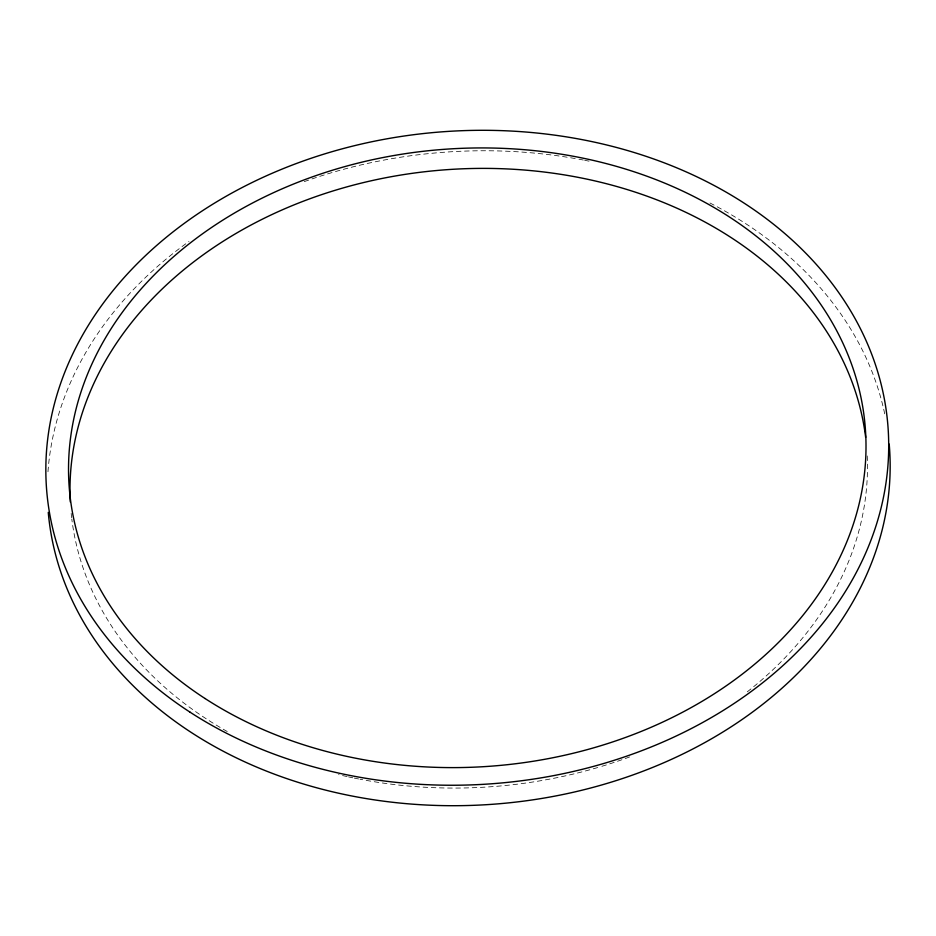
<?xml version="1.0" encoding="UTF-8"?>
<svg xmlns="http://www.w3.org/2000/svg" width="936" height="936" viewBox="0 0 936 936"><rect width="100%" height="100%" fill="white"/><g stroke="black" fill="none" stroke-linecap="round" stroke-linejoin="round"><path stroke-width="0.7" stroke-dasharray="4.68 3.51" d="M47.97 471.756A421.867 326.921 -4.1 0 1 188.967 241.476M304.247 181.631A421.867 326.921 -4.1 0 1 577.5 158.956M578.939 159.214A421.867 326.921 -4.1 0 1 583.257 160.021M584.696 160.302A421.867 326.921 -4.1 0 1 589.013 161.156M709.933 202.983A421.867 326.921 -4.1 0 1 885.035 415.42M867.227 455.949A399.145 309.313 -4.1 0 1 746.32 692.582M629.612 756.955A399.145 309.313 -4.1 0 1 599.157 767.11M597.753 767.52A399.145 309.313 -4.1 0 1 360.021 779.232M358.582 778.963A399.145 309.313 -4.1 0 1 354.276 778.097M352.837 777.804A399.145 309.313 -4.1 0 1 348.543 776.892M347.116 776.576A399.145 309.313 -4.1 0 1 338.575 774.622M227.249 731.519A399.145 309.313 -4.1 0 1 71.815 519.094M71.639 517.666A399.145 309.313 -4.1 0 1 71.171 513.384"/><path stroke-width="1.4" d="M889.2 444.085A421.867 326.921 -4.1 0 1 497.25 803.919A421.867 326.921 -4.1 0 1 48.262 512.378M70.305 501.953A399.145 309.313 -4.1 0 1 441.757 170.071A399.145 309.313 -4.1 0 1 865.66 437.358M190.113 712.214A421.867 326.921 -4.1 0 0 880.788 509.09A421.867 326.921 -4.1 0 0 330.899 152.018A421.867 326.921 -4.1 0 0 190.113 712.214M205.042 698.513A399.145 309.313 -4.1 0 0 858.523 506.317A399.145 309.313 -4.1 0 0 338.247 168.48A399.145 309.313 -4.1 0 0 205.042 698.513"/></g></svg>
